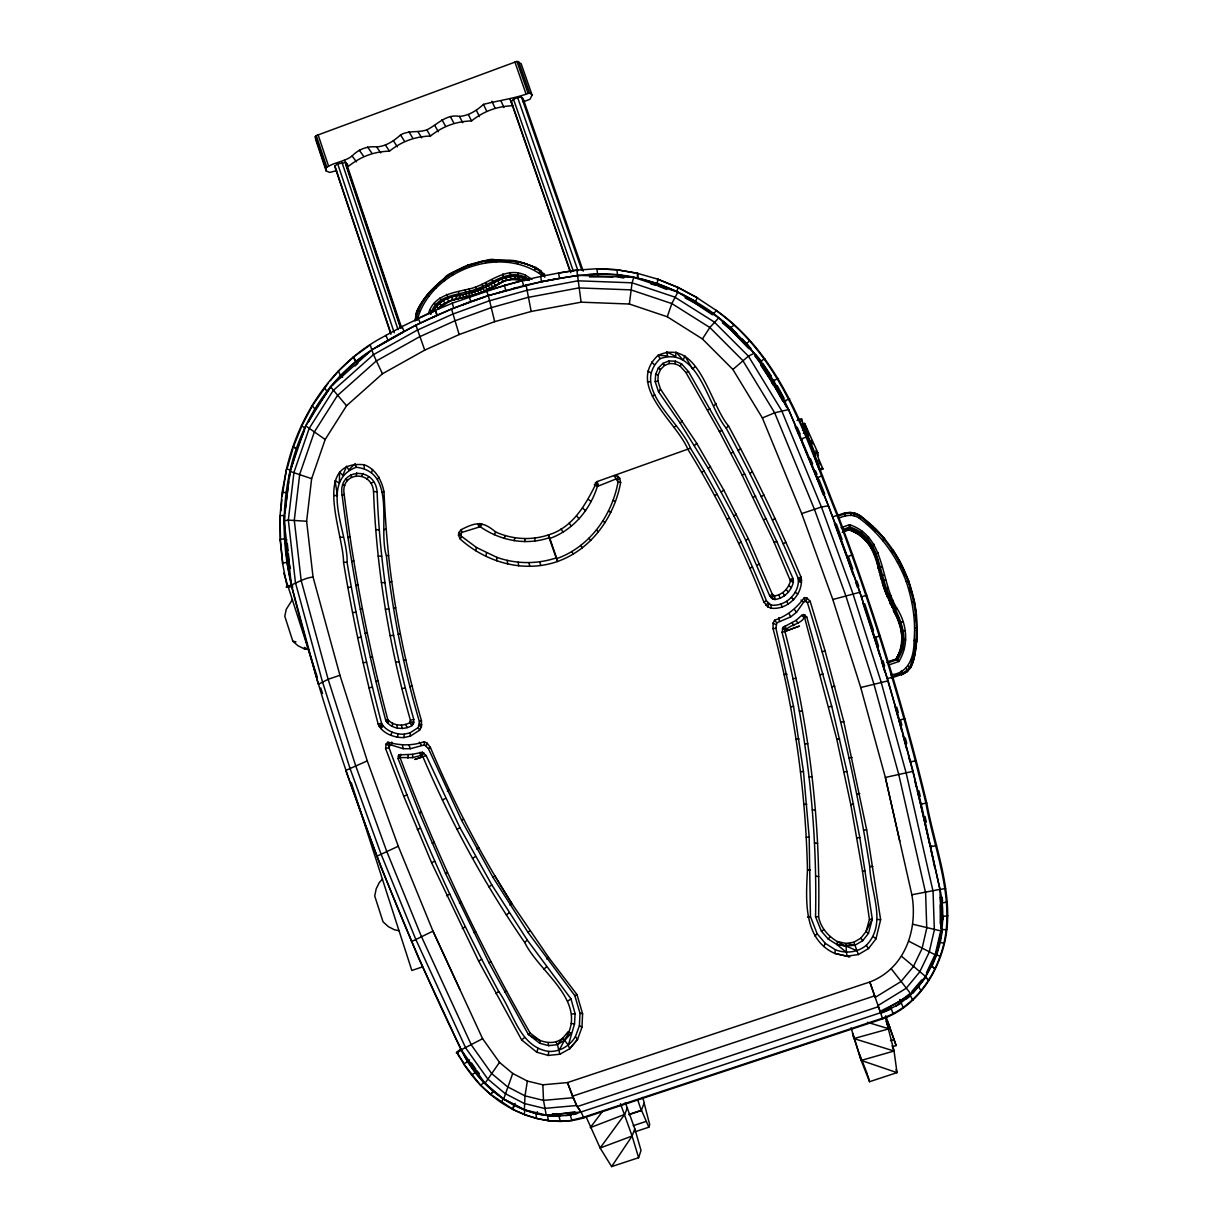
<?xml version="1.0" encoding="UTF-8"?>
<svg xmlns="http://www.w3.org/2000/svg" width="1228" height="1228" viewBox="0 0 1228 1228"><rect width="100%" height="100%" fill="white"/><g stroke="black" fill="none" stroke-linecap="round" stroke-linejoin="round"><path stroke-width="1.5" d="M815.53 916.794C817.587 821.01 806.151 725.073 782.052 632.374L783.05 627.339L796.082 620.355L801.73 615.305L803.818 614.553L806.765 617.039L831.74 706.3L846.936 771.445L859.8 837.45L872.294 919.081L868.518 933.295L862.731 940.679L854.934 945.238L845.985 946.051L836.759 944.409L828.255 939.098L821.363 931.146L815.53 916.794L818.585 916.794C821.44 931.331 833.075 940.541 845.985 946.051L845.831 943.426L837.573 941.523L836.759 944.409L846.445 952.329L847.074 956.182L858.403 954.555L868.518 948.553L875.978 938.883L880.63 919.711L866.692 829.959L843.805 721.68L825.093 650.886L810.158 601.26L806.903 597.959L804.355 597.622C796.496 608.075 787.209 615.965 774.546 620.247L773.103 623.133L773.041 628.675C793.841 707.42 805.599 788.545 807.471 869.992C805.982 899.08 802.774 938.99 834.733 953.419C854.765 957.947 854.872 958.101 834.733 953.419L835.378 949.781L825.293 943.35L817.173 933.802L810.449 916.579L809.191 837.189L803.465 771.537L793.549 706.453L775.912 628.229L776.817 622.826L790.678 616.886L796.496 612.327L803.711 602.058L805.046 601.091L807.364 602.534C834.533 688.862 855.44 777.155 869.746 866.523C870.499 892.05 887.46 923.824 866.293 945.314C857.62 952.56 845.77 953.788 835.378 949.781M818.585 916.794C820.749 820.734 809.037 724.52 784.938 631.53C788.038 624.039 803.051 625.021 805.169 615.028M887.061 662.414L895.964 659.359C910.838 637.393 894.782 614.123 886.079 593.538C876.577 570.728 877.483 538.417 849.3 529.775L842.239 532.231M898.297 655.153L899.111 654.585C910.27 632.758 894.552 612.281 886.8 592.556C877.498 572.325 879.831 545.401 858.572 532.599L858.05 533.98M771.092 608.167L767.669 606.785L763.755 601.812C742.971 548.947 717.766 497.785 687.926 449.433C676.321 421.296 625.681 385.853 658.101 355.291C698.901 337.316 709.462 403.628 728.542 425.993C755.113 475.098 779.197 525.553 800.963 576.976C804.233 593.446 787.839 610.377 771.092 608.167L771.123 605.051L766.533 601.075C745.749 548.01 720.36 496.757 690.458 448.22C680.281 421.189 629.933 387.925 660.096 358.683C698.609 345.252 707.804 406.56 726.147 428.05C752.626 476.971 776.572 527.226 798.246 578.449C799.935 592.894 785.705 606.893 771.123 605.051M559.83 1054.223L557.451 1044.644L568.196 1031.627L571.097 1033.255L564.619 1040.101L557.451 1044.644L548.64 1045.657L539.706 1043.263L528.24 1034.298L488.974 962.767L445.488 873.43L419.439 813.074L398.072 758.597L398.854 754.882L412.623 754.299L422.401 752.227L426.147 755.558L459.963 827.703L491.829 884.912L527.319 940.111L570.989 998.871L575.103 1013.653L574.52 1024.029L568.318 1045.243L569.639 1048.819L559.83 1054.223L548.348 1055.451L536.759 1052.227L521.639 1039.886L478.659 961.156L431.596 862.747L403.72 796.235L385.592 748.543L386.114 743.999L387.848 742.188C400.113 745.565 411.933 746.041 424.182 741.697L427.022 743.078L430.368 747.361C453.239 801.546 480.301 853.951 511.876 903.593L548.563 957.349L576.976 994.573L582.594 1013.76L581.965 1027.268L577.59 1039.333L569.639 1048.819L577.59 1039.333L575.41 1036.662L579.416 1025.626L579.984 1013.269L574.842 995.678L527.994 932.39L492.996 877.391L461.651 820.411L428.403 748.589L424.489 744.92L410.305 748.712L403.137 748.681L391.471 745.074L389.89 745.135L388.984 747.652C419.638 831.433 456.325 912.987 498.706 991.487C513.457 1011.995 519.26 1046.947 548.655 1051.414C559.722 1052.012 569.731 1045.995 575.41 1036.662M574.888 1111.816L560.091 1113.934L560.045 1116.191L548.548 1115.822M496.695 560.843L496.818 557.343L476.449 547.473L461.406 536.252L460.669 534.671L461.789 532.43L480.24 526.735C500.042 540.566 525.968 545.769 549.085 537.741L557.466 561.503C591.359 549.484 614.322 517.095 620.647 482.497L619.679 478.183L617.868 476.31L614.031 475.589L618.068 481.975C611.928 515.56 589.624 546.951 556.775 558.617L557.466 561.503C523.972 573.246 486.165 562.409 460.316 539.153L458.474 535.193L458.75 532.599L461.283 529.621C476.142 522.007 482.635 521.01 495.636 531.985C512.137 539.445 531.187 540.673 548.425 534.917C573.768 527.365 586.524 502.881 597.069 481.591L690.458 448.22M890.622 674.755C908.904 673.681 914.215 656.044 914.062 640.463C915.888 620.524 912.542 600.569 906.249 581.658C896.854 556.668 880.844 534.318 859.385 518.308C853.076 513.55 845.017 515.376 838.402 518.354M891.543 677.948L902.319 674.249L901.413 671.041L902.319 674.249L900.999 673.773L901.49 674.694C915.382 670.135 914.43 652.897 916.671 641.308C918.958 615.335 913.463 589.041 902.058 565.663C892.249 546.23 878.112 529.053 860.613 516.067C853.721 510.679 844.557 512.168 837.22 515.699M404.012 737.567L410.49 736.048L419.623 730.169L421.419 727.007L421.465 720.744C408.939 677.211 398.993 632.896 392.699 588.012C387.956 556.084 385.454 523.865 383.98 491.63C381.57 480.194 375.768 468.942 364.163 464.752C310.991 459.548 343.779 534.61 343.533 562.317C352.467 616.748 364.148 670.718 378.147 724.059C382.184 733.515 394.311 737.89 404.012 737.567L404.181 734.221L410.014 732.855L418.241 727.575L419.393 721.68C403.598 667.479 392.453 611.928 386.406 555.793C377.748 528.761 397.289 471.644 356.166 467.3C318.605 481.253 348.368 534.026 347.063 562.27C355.997 616.487 367.632 670.227 381.601 723.369C385.653 730.998 395.907 734.528 404.181 734.221M940.264 923.778L940.31 904.929M940.356 897.085L941.707 915.459L941.016 928.644L942.597 929.135M457.23 1052.396L461.283 1049.955C481.591 1093.58 532.292 1127.887 581.059 1112L880.537 1012.732C929.995 996.246 950.733 937.348 940.003 889.532L921.2 804.048L899.449 719.976L874.843 637.424L859.876 592.249C837.68 527.334 812.69 463.355 784.569 400.773C767.761 366.896 743.677 336.625 713.575 313.601L716.477 310.546C784.354 358.591 808.07 441.834 837.895 515.039C873.599 609.011 903.24 705.271 926.756 803.005C935.859 853.015 959.452 905.696 940.51 956.366C930.824 983.797 910.762 1008.986 882.671 1018.841L583.822 1117.833C555.808 1126.444 525.093 1118.386 501.239 1102.544C486.334 1092.398 473.609 1079.289 463.862 1064.123C463.109 1059.38 451.72 1051.736 461.16 1049.633L456.263 1052.887L461.221 1049.817C389.061 901.306 331.468 745.764 291.466 585.526C282.609 548.179 281.412 508.883 289.962 471.368L290.176 470.017C301.413 421.634 329.841 376.474 372.207 349.627C408.571 327.17 447.483 308.781 488.176 295.641L526.091 285.003C562.577 277.39 600.431 268.917 637.532 278.05C665.407 284.374 691.333 297.314 714.42 314.015M793.365 582.302L792.966 578.495L776.802 541.456L744.721 474.085L721.941 430.475L688.57 371.67L681.617 363.948L675.385 361.17L668.876 360.971L662.982 363.35L658.315 368.047L655.629 374.402L655.199 381.647L658.515 391.686L680.189 423.123L708.249 468.528L733.914 515.975L745.81 540.443L769.664 595.749L772.596 598.957L775.021 599.525C784.17 598.282 791.078 591.036 793.365 582.302L790.464 580.921L774.147 542.377L742.111 475.052L719.347 431.427L685.961 372.56L680.082 366.051L674.832 363.718L669.383 363.549L664.517 365.483L660.51 369.505L658.239 374.847L657.886 380.926L660.526 389.153L696.721 443.308L723.768 490.033L748.343 538.77L772.351 594.383L774.515 595.902C782.482 594.812 788.468 588.519 790.464 580.921M810.204 444.72L806.351 432.195L803.373 433.346M539.706 1043.263L540.09 1040.592L530.189 1033.101L528.24 1034.298C538.263 1040.96 552.278 1046.839 562.915 1038.013L564.619 1040.101C589.547 1001.741 539.982 973.42 524.663 942.444C484.569 884.206 450.645 821.854 422.939 756.816L420.436 755.527L412.639 757.661L400.036 757.538L398.072 758.597M943.15 919.603L943.365 915.781L941.707 915.459M417.121 320.385C430.153 270.513 499.996 244.357 541.809 275.272L544.204 274.197L544.802 274.903M801.393 420.82L801.531 418.717L797.064 420.436M915.75 640.11L915.551 643.165L915.75 641.968M908.244 665.714L910.362 667.971C916.564 655.829 916.625 641.553 917.193 628.229L914.568 627.708M342.136 495.191C337.393 467.914 375.215 465.75 377.103 491.937C379.989 568.902 392.53 645.421 413.805 719.439L413.468 723.722L411.948 725.641C403.797 730.522 390.335 729.064 385.669 720.191C366.205 646.25 351.622 571.051 342.136 495.191L344.178 494.408C340.171 471.659 371.685 469.572 373.542 491.4C376.459 568.81 389.03 645.759 410.413 720.191L409.676 722.693C402.876 726.7 392.699 725.702 387.726 719.439C368.246 645.498 353.664 570.283 344.178 494.408M544.204 274.197L536.007 267.504L522.514 262.853L508.776 260.244L494.976 259.737L481.422 261.318L468.329 264.941L468.804 267.059M805.338 431.151L801.531 418.717M524.77 541.655L525.001 538.678M548.348 1055.451L548.655 1051.414M657.348 283.607L657.686 279.17L678.209 287.49L697.75 298.005L677.702 287.352L657.686 279.17M527.595 280.383L524.632 278.587L525.569 275.256C505.046 265.432 488.299 284.973 469.065 288.994C453.47 292.586 433.852 295.165 428.572 313.171M285.019 510.894L288.611 481.836M280.859 510.787L281.841 499.842M282.164 496.204L286.538 468.927C299.448 413.299 334.292 361.631 385.976 335.459L387.956 340.217M392.331 726.208L392.622 723.169M407.911 758.106L408.233 754.698M506.888 262.424C509.359 255.716 536.268 267.474 541.471 271.158L539.491 272.693M524.77 1110.219L524.31 1114.533L537.035 1118.493M629.365 304.022L632.067 282.808L633.801 277.374L677.871 292.095L718.779 317.822L754.253 353.234L788.652 409.569L828.424 505.798L859.876 592.249L888.166 680.819L913.095 771.307L939.973 889.364L911.867 894.767C918.053 929.673 905.097 968.493 869.808 981.986L567.459 1082.574L542.837 1084.8L527.365 1081.054L512.721 1073.456L499.489 1062.389L482.604 1038.688L432.977 931.131L398.286 846.245L367.264 760.899L339.926 675.262L313.033 577.006L306.632 521.255L311.636 478.674L325.174 439.486L346.542 405.747L382.461 373.772L424.719 350.133L459.149 334.553L494.684 321.659L531.171 311.467L581.105 302.18L629.365 304.022L667.264 316.763L702.431 338.959L732.886 369.474L762.373 417.965L801.7 513.596L832.814 599.51L860.736 687.526L885.357 777.447L911.867 894.767M339.926 675.262L328.122 679.299L318.359 684.334L291.466 585.526L284.128 520.779L289.962 471.368L305.726 425.886L330.501 386.743L372.207 349.627L415.908 325.128L451.551 308.98L488.176 295.641L486.672 290.683L522.714 280.537L504.401 285.341L505.721 290.376M391.471 745.074L391.824 742.065M486.027 556.376L486.441 553.014M479.242 526.413L479.626 523.496M896.379 660.28L895.964 659.359C904.99 644.239 902.948 625.052 893.431 610.7L896.762 608.09C879.908 580.491 885.864 536.774 849.561 524.694L841.088 527.656M900.83 650.072L896.425 660.342L896.762 658.822C905.834 643.595 903.793 624.284 894.199 609.825M356.35 475.528L356.734 472.719M902.058 645.053L901.567 648.353L900.784 647.678M888.581 665.039L898.85 661.508L897.499 659.636C913.755 635.567 894.721 611.329 886.462 588.565C878.358 565.847 877.375 535.347 849.745 527.058L842.561 529.636M854.151 515.791L854.473 513.12L860.613 516.067L876.255 529.621L885.004 539.338L883.178 541.011M457.077 1052.135L463.724 1063.847L480.608 1085.399L483.786 1082.528M887.783 661.907L896.762 658.822L898.85 661.508C909.15 645.084 907.124 623.931 896.762 608.09M712.424 314.782L696 303.746L696.307 301.858L682.108 294.244M527.365 1081.054L525.001 1095.867L524.371 1109.759L546.23 1115.101L581.059 1112L583.822 1117.833M913.509 655.353L910.608 666.405M939.85 943.887L936.795 954.57L935.398 953.665L940.402 932.282M942.275 930.993L940.356 942.106L938.852 941.415M518.001 272.984L517.663 276.638L524.632 278.587M289.301 478.076L289.992 474.33M913.663 655.399C912.926 661.508 910.961 667.771 906.31 672.023L907.17 671.578M914.323 651.93L914.998 648.476M543.574 1114.947L536.958 1113.765L537.373 1111.693M475.773 550.697L476.449 547.473M514.21 540.719L514.839 537.772M674.832 363.718L675.385 361.17M517.694 264.143L518.446 261.948M843.774 530.926L849.3 529.775C865.464 535.822 876.853 551.648 878.266 568.717L878.941 567.566C877.866 554.642 871.036 542.469 860.951 534.41L861.872 531.049M676.781 291.45L678.209 287.49M882.671 1018.841L880.537 1012.732L910.961 994.097L925.544 976.475L935.828 955.138L941.369 931.039L940.003 889.532L945.606 888.427M430.736 314.414C435.894 293.569 460.193 295.549 476.387 289.056C493.456 283.177 511.569 266.23 529.329 279.984M397.319 737.307L398.148 734.006M524.371 1109.759L503.664 1098.999L512.721 1073.456M400.896 754.176L400.036 757.538C435.725 852.785 479.319 945.023 530.189 1033.101M806.059 601.229L806.903 597.959M336.564 170.615L329.749 172.457L326.111 170.907L315.673 139.654L315.289 136.692L316.271 135.602L516.911 61.4L521.148 63.687L532.092 95.016L530.066 99.222L523.174 101.893M426.269 745.764L427.022 743.078M803.818 614.553L836.805 739.287L850.835 804.831L862.486 871.159L869.424 919.496L866.016 931.561L860.828 938.161L853.859 942.26L845.831 943.426L854.934 945.238L858.403 954.555M616.947 479.503L617.868 476.31M772.596 598.957L772.934 595.181M290.683 470.57L296.9 448.849L304.529 430M287.398 467.653L292.878 448.696M421.45 755.496L422.401 752.227M513.734 1105.353L512.536 1109.298L524.909 1114.61M371.593 472.458L372.529 469.48M496.143 262.024C495.605 254.227 473.056 266.077 468.329 264.941C459.441 268.548 450.922 273.03 443.385 279.002C430.828 290.054 416.86 303.592 415.049 320.938L415.555 320.554C422.493 289.041 454.483 266.384 485.26 261.165C504.954 259.998 532.553 259.108 544.864 277.221M450.615 300.584L444.168 303.592L438.826 308.428L450.615 300.584L478.997 293.385L492.996 287.413L505.782 280.122L518.109 279.002M387.634 723.399L388.524 720.729M869.9 544.664L860.675 535.009L849.3 529.775L849.561 524.694L849.761 528.362L860.951 534.41M586.493 1117.664L600.124 1148.011L611.605 1166.6L638.606 1157.712L641.031 1150.482L634.799 1128.778L625.328 1102.606M634.753 1131.863L648.86 1127.197L649.704 1124.695L644.132 1103.02M479.626 526.459L480.593 523.635M536.759 1052.227L538.033 1048.451M860.414 535.776L860.675 535.009L849.116 528.961L849.3 529.775M667.264 316.763L671.839 303.577L677.871 292.095M504.247 538.432L505.245 535.592M430.368 314.291L431.581 310.853L429.662 309.978M436.385 288.012C433.837 282.762 409.354 317.238 417.351 316.901M853.767 531.571L854.258 530.174L857.129 531.785M860.076 517.556L860.613 516.067L859.385 518.308M611.605 1166.6L632.098 1136.023L634.799 1128.778M460.316 539.153L461.406 536.252M628.889 1114.717L641.308 1110.603L644.286 1102.621L642.536 1097.402M534.825 269.561L536.007 267.504M485.428 260.704L485.505 262.93M296.9 448.849L293.369 446.977L301.198 427.482M926.449 972.791L934.738 955.307M931.545 966.421L935.368 968.892L932.006 966.375L936.12 956.259M862.056 536.958L862.609 535.592M517.663 276.638C500.487 274.535 487.593 289.24 471.245 292.417C459.349 296.669 444.659 294.904 436.416 306.432L438.642 309.226C437.398 301.244 482.343 293.63 452.027 299.847M556.775 558.617L549.898 538.447C573.138 530.097 590.161 509.681 597.361 486.441L615.412 479.227M695.57 301.505L697.12 297.79L716.477 310.546M620.493 1103.742L632.098 1136.023L600.124 1148.011L624.668 1114.41L627.447 1107.687M865.771 540.458L866.354 539.123M872.862 526.213L872.248 527.641L868.181 524.279M748.834 348.66L730.767 329.871L731.489 328.26L722.954 321.137M869.102 544.434L869.7 543.129M515.131 1103.435L512.982 1109.298L490.693 1094.378L480.639 1085.199M390.688 735.311L392.162 732.195M871.987 548.793L872.601 547.519M361.799 476.126L363.104 473.455M767.669 606.785L768.974 604.176M494.285 534.702L495.636 531.985M868.549 536.989L866.983 539.967M895.964 659.359L900.769 649.934L900.093 650.579M874.382 553.475L875.011 552.232M823.712 946.404L825.293 943.35M883.316 539.353L884.006 538.002M301.919 425.717L312.311 405.777L327.999 383.443M897.499 659.636L896.762 658.822L902.687 647.524L901.598 647.064M308.596 421.864L315.381 409.016L329.902 388.432M559.154 1050.293L564.542 1040.147L571.097 1033.255M503.127 1098.983L501.531 1102.452M876.239 558.448L876.899 557.22M431.581 310.853L432.855 311.805L436.416 306.432M896.762 658.822L898.328 655.998M877.56 563.545L878.22 562.363M746.455 345.743L747.345 344.224L742.065 338.897M879.202 572.309L879.877 571.189M893.8 551.234L893.032 552.493L892.065 551.188M880.215 575.886L880.89 574.781M771.276 598.021L773.011 595.304M881.259 579.447L881.934 578.373M505.598 280.675L512.751 278.756M503.664 1098.999L485.014 1083.296L499.489 1062.389M423.906 752.887L420.851 756.816M702.431 338.959L709.83 327.508L718.779 317.822M386.82 722.448L388.186 720.36M883.546 586.539L884.252 585.51M432.855 311.805C438.166 302.011 448.42 296.086 459.456 295.534L461.528 298.404M901.245 566.829L902.058 565.663M680.082 366.051L681.617 363.948M886.079 593.538L886.8 592.556M828.255 939.098L829.975 936.764M912.818 993.268L925.897 977.227L924.73 975.815M911.836 991.503L921.691 979.944M786.826 407.696L773.471 382.276L760.746 363.273L761.79 361.861L755.773 354.508M291.589 587.076L292.755 587.782M602.718 1111.125L590.238 1127.657L624.668 1114.41M871.987 546.675L874.106 544.234M480.24 526.735L482.113 524.325M874.658 531.524L876.255 529.621M888.842 600.477L889.579 599.54M658.515 391.686L660.526 389.153M377.472 479.273L379.114 477.216M493.119 1091.339L490.555 1094.532L493.334 1091.093L485.198 1083.495M909.472 668.446L910.915 667.295M907.799 582.072L908.659 581.013L899.71 561.303L892.817 549.914L890.822 551.311M890.331 603.9L891.083 602.994M330.301 380.711L338.375 371.132L353.679 356.887L370.227 344.884L373.45 354.662L382.461 373.772M891.85 607.323L892.602 606.432M332.389 385.531L341.077 375.369L356.289 361.416L368.293 352.774M292.433 599.51L286.262 609.288L284.789 616.272L292.817 641.216L297.99 645.759L303.884 648.645L308.919 649.612L304.36 647.432M773.471 382.276L774.638 380.956M680.189 423.123L682.308 420.759M382.507 878.972L379.237 882.625L376.213 888.826L374.709 895.949L383.029 921.814L388.355 926.633L394.418 929.78L399.192 930.717M583.254 271.158L523.097 98.608L521.532 97.196L517.617 97.472L513.504 99.268L511.324 101.648L570.805 272.662M326.111 170.907L325.773 168.082C333.356 162.188 344.393 162.065 352.129 155.971C358.469 149.279 367.494 145.856 376.674 146.93C385.945 146.239 393.85 141.051 400.543 134.942C408.694 130.153 418.165 132.87 426.837 129.876C437.506 124.581 446.224 113.774 459.487 116.399C468.82 115.708 476.771 110.505 483.494 104.365C498.721 100.481 514.686 98.501 529.59 92.975L532.092 95.016M730.506 327.769L734.114 325.098M896.21 615.197L897.008 614.368M784.554 402.523L785.751 401.264M617.684 480.255L619.679 478.183M389.169 746.087L390.105 745.12M871.358 547.964L871.926 547.381L875.011 553.582M694.879 366.727L692.623 369.045L684.794 355.782L683.29 360.264L675.861 351.914L675.768 356.473L666.574 351.745L667.664 355.936L658.101 355.291L660.096 358.683M765.888 605.22L767.853 603.209M460.454 1049.633L461.314 1048.758L460.684 1049.602M694.511 445.534L696.721 443.308M898.482 620.002L899.28 619.204M380.757 728.572L383.213 726.116M543.82 969.337L546.399 966.835M458.305 1051.828L459.732 1050.431M546.813 959.037L548.563 957.349M366.742 478.843L368.983 476.71M802.483 439.302L801.224 440.484L795.161 426.684M900.231 625.052L901.045 624.284M713.836 405.731L716.17 403.551M814.839 935.966L817.173 933.802M708.249 468.528L710.551 466.41M915.428 614.276L916.349 613.432M355.046 365.944L357.793 363.427L353.188 357.026L355.659 361.523M732.886 369.474L748.42 356.151L754.253 353.234M527.994 932.39L529.79 930.763M901.398 630.225L902.212 629.488M524.663 942.444L527.319 940.111M875.748 554.258L878.312 552.508M726.147 428.05L728.542 425.993M483.847 1082.221L475.297 1072.197L476.94 1070.77L479.35 1073.61M823.405 494.976L817.142 479.027L818.431 477.922M510.065 905.159L511.876 903.593L494.869 875.886L492.996 877.391M901.966 635.444L902.795 634.753M721.389 492.014L723.768 490.033M746.271 343.702L749.556 341.016L750.508 341.384M386.16 721.373L387.925 719.915M344.224 160.331L348.629 166.179C360.756 156.57 373.987 151.612 389.476 151.136C401.633 141.496 414.911 136.538 430.429 136.047C442.633 126.392 455.956 121.418 471.521 120.912C483.755 111.226 497.11 106.253 512.721 105.746L509.973 99.238M738.166 450.676L740.607 448.696M901.935 640.648L902.764 639.988M521.639 1039.886L524.494 1037.614M916.364 630.624L917.301 629.887M906.525 998.886L910.47 995.755L909.518 993.928L900.4 1001.066L881.75 1010.521M390.903 334.277L335.229 167.822L334.906 165.964L337.669 163.785L345.636 162.695L400.942 327.646M506.35 914.952L509.129 912.772M475.297 1072.197L467.699 1061.299L469.449 1059.948M901.306 645.728L902.135 645.099M476.863 849.131L478.751 847.704M749.894 473.547L752.38 471.675M947.479 901.981L941.953 902.979M733.914 515.975L736.386 514.164M475.343 1072.535L471.629 1074.93M523.143 280.444C513.811 277.528 503.188 279.754 495.728 286.032L493.871 283.069C502.973 275.256 516.604 274.151 527.15 279.6M461.651 820.411L463.555 819.045M947.924 915.796L942.582 916.395M761.314 496.711L763.862 494.93M488.944 886.923L491.829 884.912M495.759 993.544L498.706 991.487M468.329 264.941C464.522 269.408 442.019 273.337 444.475 280.767M568.104 1000.866L570.989 998.871M915.32 646.742L916.241 646.112M447.376 791.277L449.31 789.972M745.81 540.443L748.343 538.77M760.639 361.324L764.353 358.883L765.351 359.297M772.412 520.15L775.021 518.446M379.559 727.068L382.461 725.18M890.622 601.935L893.278 600.385M478.659 961.156L481.683 959.221M472.488 858.403L475.42 856.545M467.807 1061.637L463.724 1063.847M946.911 929.627L941.876 929.657M428.403 748.589L430.368 747.361M902.104 673.19C914.86 668.063 913.494 652.083 915.904 641.001C917.73 620.708 914.353 600.385 907.968 581.12C900.523 562.27 890.116 544.541 875.779 530.112C866.845 523.097 857.819 510.08 844.741 513.933L844.311 513.212L850.605 512.444L850.881 515.207M853.138 574.934L847.074 557.558L848.456 556.698L852.708 568.917M821.363 931.146L823.804 929.642M901.49 674.694L907.768 670.933L906.049 668.216M504.631 992.178L506.581 990.996M783.203 543.82L785.859 542.208M377.503 346.71L402.938 332.174M488.974 962.767L490.939 961.601M895.58 1006.407L901.275 1003.046L900.4 1001.066M462.281 928.568L465.351 926.772M757.047 565.325L759.671 563.805M888.611 597.13L891.313 595.734M936.55 845.601L930.977 846.629M773.44 380.434L778.475 378.546M459.41 903.363L461.36 902.242M482.604 1038.688L461.221 1049.817L418.594 958.086L380.327 865.571L345.728 770.447L367.264 760.899M445.488 873.43L447.468 872.31M432.179 843.314L434.129 842.224M456.939 829.391L459.963 827.703M385.546 335.582L402.093 326.571L404.012 331.33M652.314 396.076L654.739 394.741M419.439 813.074L421.404 811.984M485.474 290.407L504.309 280.905M738.719 543.421L741.251 542.039M784.569 400.773L789.727 398.916M798.246 578.449L800.963 576.976M446.578 895.765L449.709 894.076M376.781 856.269L398.286 846.245M801.331 438.933L806.458 436.999M897.514 562.424L899.71 561.303M893.431 610.7L900.339 623.118L899.495 623.026M574.842 995.678L576.976 994.573M944.378 943.211L939.712 942.49M401.694 326.694L435.265 310.454L437.429 315.274L432.456 317.576M769.664 595.749L772.351 594.383M673.758 427.19L676.229 425.947M817.341 477.661L822.468 475.743M442.356 799.981L445.472 798.461M431.596 862.747L434.773 861.212M378.961 726.04L382.077 724.551M411.503 941.646L432.977 931.131L459.947 989.599M420.344 323.025L418.119 318.328L434.865 310.531L452.272 303.224L453.761 308.121M832.722 516.881L837.895 515.039M419.393 721.68L421.465 720.744M807.364 602.534L810.158 601.26M701.541 472.181L704.089 471.015M926.756 803.005L921.2 804.048M370.656 483.356L373.634 482.051M417.305 829.545L420.513 828.148M762.373 417.965L774.668 412.808L788.652 409.569M714.558 495.437L717.137 494.362M847.427 556.606L852.646 554.856M889.886 602.856L893.355 608.812M850.835 804.831L853.537 803.711M422.939 756.816L414.818 759.426L426.147 755.558M879.816 655.721L874.336 637.961L875.825 637.378L878.557 646.281M403.72 796.235L406.975 794.946M726.93 519.183L729.57 518.155M478.997 293.385L484.676 291.174L482.742 288.258L471.245 292.417L473.256 295.303L478.997 293.385L475.558 286.845M707.528 409.983L710.106 408.97M288.15 586.155L286.109 586.984L292.863 585.971L288.15 586.155L291.773 586.339M882.732 580.844L885.603 579.923M451.873 303.301L504.8 285.249M462.787 304.82L469.618 302.18M815.806 450.783L818.017 455.941L817.817 452.61L804.616 423.43L803.296 423.952L815.131 453.654L815.346 456.969M815.131 453.654L817.817 452.61M809.743 443.216L819.03 469.142L820.289 470.002L822.96 468.973L817.096 455.112M802.513 430.245L805.491 429.109M888.305 587.874L884.789 590.039L887.445 597.023L888.182 596.056L883.085 581.934L882.395 582.993L884.789 590.039L889.87 601.014M784.938 631.53L799.459 626.08L782.052 632.374M719.347 431.427L721.941 430.475M730.86 453.117L733.454 452.15M742.111 475.052L744.721 474.085M861.457 596.793L866.738 595.166M409.86 686.682L411.979 685.899M385.669 720.191L387.726 719.439M753.071 497.233L755.696 496.296M801.7 513.596L821.44 507.01L828.424 505.798M370.365 657.471L372.422 656.734M375.952 681.509L378.009 680.788M837.603 516.313L844.71 513.841L845.509 515.867L844.741 513.933M842.669 530.849L849.761 528.362L852.754 529.575M763.755 519.644L766.379 518.738M774.147 542.377L776.802 541.456M887.476 662.997L897.468 659.559M891.359 676.981L902.135 673.266M470.831 301.535L469.142 296.639L487.071 290.591M473.056 300.937L483.464 297.391M365.176 633.464L367.233 632.773M422.478 966.881L411.841 970.488L351.331 782.773M685.961 372.56L688.57 371.67M881.213 575.886L884.145 575.103M749.832 568.057L752.534 567.152M790.31 579.386L792.966 578.495M940.51 956.366L936.243 954.816M351.73 561.534L353.787 560.858M572.417 1096.236L874.658 995.847L880.537 1012.732L878.035 1005.532L906.187 988.279L919.68 971.993L929.197 952.237L934.339 929.964L933.065 891.405L906.172 773.072L881.213 682.384L852.923 593.646L821.44 507.01L781.637 410.582L748.42 356.151L714.159 321.92L674.648 297.038L632.067 282.808L577.928 280.813L526.52 290.407L488.974 300.937L452.38 314.245L416.937 330.317L373.45 354.662L333.156 390.55L309.195 428.372L293.968 472.335L288.334 520.104L295.457 582.686L322.427 681.693L349.873 768.007L381.018 854.013L415.878 939.589L465.734 1048.021L487.762 1079.013L505.03 1093.519L524.202 1103.465L544.418 1108.408L576.638 1105.522L581.059 1112L577.206 1106.612L572.417 1096.236L567.459 1082.574L576.638 1105.522M577.206 1106.612L878.45 1006.684M629.058 1114.303L641.461 1110.204L648.86 1127.197M355.859 585.495L357.901 584.82M360.326 609.472L362.383 608.796M633.249 1125.677L645.636 1121.578M890.453 1040.699L894.045 1039.502L896.133 1045.565L892.541 1046.747M851.05 1027.821L861.181 1060.424L869.531 1081.699L897.008 1072.643L894.061 1051.03L885.235 1016.83M916.226 760.715L910.7 761.82M874.843 637.424L880.169 635.951M347.954 537.526L350.011 536.882M906.249 581.658L908.659 581.013L914.43 601.889L916.441 615.074L913.847 614.875M832.814 599.51L859.876 592.249M398.194 634.415L400.343 633.771M497.432 292.985L506.212 290.361M822.161 651.746L825.093 650.886M313.033 577.006C303.5 578.142 295.748 583.76 287.06 586.585L290.284 586.815M894.061 1051.03L853.874 1038.566L852.539 1033.162L861.181 1060.424L894.061 1051.03L892.127 1045.734M633.801 277.374L577.774 275.333L541.41 281.657L488.33 295.595L494.684 321.659M878.941 567.566L881.919 567.014M853.874 1038.566L889.011 1028.818L886.217 1021.389M393.513 608.213L395.646 607.63M655.199 381.647L657.886 380.926M763.755 601.812L766.533 601.075M887.491 678.501L892.894 677.15M513.304 288.488L516.865 287.552M597.529 273.921L596.961 268.717L617.239 269.761L637.7 273.337L637.946 278.157M385.592 748.543L388.984 747.652M913.095 771.307L885.357 777.447L899.786 841.226M860.736 687.526L888.166 680.819M473.624 932.589L475.85 932.021M463.401 297.514L466.778 296.685M573.154 1114.563L576.792 1113.673M831.801 686.851L834.779 686.114M541.41 281.657L540.75 276.423L522.314 280.629L523.481 285.725M458.474 535.193L460.669 534.671M496.818 557.343C515.837 564.097 536.82 564.312 555.977 557.988M389.583 581.98L391.732 581.473M904.898 718.748L899.449 719.976M410.413 720.191L413.805 719.439M338.375 371.132L340.417 375.415M435.265 310.454L436.922 315.289M286.876 562.27L282.532 563.222L287.245 587.26M558.571 273.046L577.145 270.068L558.571 273.046L559.523 278.234M386.406 555.793L388.555 555.348M798.584 579.693L801.546 579.079M806.765 617.039L803.987 617.623L801.73 615.305M807.517 917.178L810.449 916.579M378.147 724.059L381.601 723.369M903.317 621.69L900.308 622.228M820.504 674.632L823.297 674.08M840.766 722.264L843.805 721.68M540.366 276.515L558.909 272.969M541.87 281.642L556.345 278.894M793.042 678.777L795.974 678.209M828.946 706.837L831.74 706.3M383.98 529.621L386.129 529.222M836.805 739.287L839.645 738.765M844.112 771.951L846.936 771.445M401.894 688.601L405.317 688.018M284.128 520.779L288.334 520.104L306.632 521.255M856.96 837.91L859.8 837.45M368.999 687.818L372.468 687.266M773.041 628.675L775.912 628.229M862.486 871.159L865.341 870.729M284.389 538.831L280.137 539.46L282.747 563.928L280.398 540.151L280.076 515.637L282.179 492.014L286.538 468.927L290.176 470.017M869.424 919.496L872.294 919.081L866.016 931.561L868.518 933.295M381.831 491.937L383.98 491.63M849.07 757.952L852.14 757.522M403.521 660.188L405.777 659.881M571.788 1014.098L575.103 1013.653M363.104 662.706L366.619 662.276M799.428 711.227L802.421 710.859M395.616 662.168L399.054 661.754M784.139 674.586L787.041 674.233M911.882 602.027L914.43 601.889M911.636 761.514L910.009 761.698L908.551 756.264M617.239 269.761L596.701 268.778M565.694 1115.592L571.327 1115.009L571.266 1112.706M357.64 637.608L361.139 637.255M790.632 706.729L793.549 706.453M856.668 793.917L859.769 793.626M573.031 1097.725L543.513 1100.38L525.001 1095.867L507.44 1086.749L491.584 1073.472L471.399 1045.089L421.557 936.826L386.728 851.372L355.583 765.474L328.122 679.299L301.152 580.43L294.29 520.227L299.709 474.254L314.337 431.98L337.408 395.585L376.167 361.063L419.255 336.933L454.391 321.015L490.647 307.844L527.871 297.437L578.802 287.92L630.9 289.869L671.839 303.577L709.83 327.508L742.756 360.464L774.668 412.808L814.348 509.083L845.754 595.565L873.952 684.165L898.819 774.714L925.605 892.833L926.756 928.153L922.059 948.569L913.325 966.651L900.984 981.571L875.196 997.382L869.808 981.986L874.658 995.847M390.09 635.674L393.574 635.383M796.082 739.118L799.029 738.903M589.517 276.929L612.925 276.899M352.543 612.496L356.059 612.25M587.122 274.688L597.867 273.936L617.884 274.826L632.466 277.252M596.961 268.717L576.853 270.145L581.105 302.18M804.785 743.938L807.809 743.769M801.7 580.276L798.676 580.445L798.522 579.509M790.433 579.892L793.303 579.754M324.545 387.541L326.771 391.302M800.518 771.675L803.465 771.537M863.56 830.097L866.692 829.959M347.831 587.398L351.377 587.245M284.159 515.468L280.076 515.637L280.398 540.151M385.346 609.134L388.862 609.011M922.09 803.649L920.447 803.695L917.27 790.924M803.895 804.371L806.857 804.325M343.533 562.317L347.063 562.27M809.098 776.833L812.153 776.833M806.213 837.174L809.191 837.189M869.746 866.523L872.908 866.554M381.371 582.579L384.886 582.625M339.603 537.265L343.165 537.311M931.837 846.092L930.164 846.061L920.862 805.537M284.696 532.445L287.214 563.115L289.378 563.161M552.539 1113.735L560.091 1113.934M807.471 869.992L810.449 870.099M512.383 279.339L522.821 280.613M880.537 576.976L882.287 580.261M378.163 556.038L381.693 556.238M333.909 495.467L337.485 495.667L335.06 480.685L339.373 483.049L339.588 472.105L342.858 475.405L346.572 466.149L348.737 469.91L355.168 463.585L356.166 467.3M812.337 809.851L815.423 810.05M902.273 630.532L905.389 630.793M877.421 919.45L880.63 919.711M284.743 539.645L286.907 539.844M375.737 529.56L379.268 529.897M286.047 492.428L282.501 492.551M637.7 273.337L616.947 269.792L617.515 274.765M941.078 902.104L942.782 902.288M647.325 381.54L650.426 381.923M804.862 601.213L806.228 601.398M814.517 842.945L817.618 843.36M312.311 405.777L314.752 408.847M373.542 491.4L377.103 491.937M941.369 931.039L912.818 924.254M620.155 277.436L623.778 278.019M303.884 648.645L308.52 649.412M655.629 374.402L658.239 374.847M836.759 944.409L846.092 946.036L857.037 950.81M798.645 581.673L801.654 582.241M579.984 1013.269L582.594 1013.76M815.622 876.071L818.738 876.685M618.068 481.975L620.647 482.497M571.25 1023.369L574.52 1024.029M292.817 641.216L295.963 641.845M790.494 580.414L793.426 581.044M417.351 310.469L419.07 311.482M902.718 638.913L905.742 639.957M289.962 471.368L311.636 478.674M419.638 724.152L421.864 724.704M413.928 722.187L410.29 721.91L413.468 723.722M549.208 1120.842L536.314 1118.324L536.083 1113.673M650.794 283.914L656.182 285.433M639.757 278.679L657.855 283.791L675.615 290.99M658.116 279.247L637.363 273.307L637.532 278.05M911.314 662.015L913.248 661.8L910.715 660.449M914.062 640.463L916.671 641.308M867.444 1022.31L889.011 1028.818M561.196 1121.456L548.348 1120.611L547.534 1115.623M536.958 1113.765L525.492 1110.25L505.046 1099.735M572.801 1120.443L560.26 1121.179L558.924 1115.914M861.181 1060.424L897.008 1072.643L895.995 1069.741M901.444 631.269L902.35 631.606M666.758 289.486L657.978 285.94L657.855 283.791M849.761 528.362L861.411 533.152M935.828 955.138L908.889 941.277M342.858 484.86L344.792 485.705M613.002 500.318L615.428 501.408M782.236 628.813L786.626 630.21L785.152 625.819M647.831 371.178L650.917 372.744M458.75 532.599L460.761 533.627M296.332 448.45L293.369 446.977M773.103 623.133L775.896 624.622M685.101 297.913L696 303.746M594.275 484.661L597.361 486.441M386.114 743.999L389.199 745.841M608.489 510.986L610.776 512.398M525.569 275.256L531.985 279.324M579.416 1025.626L581.965 1027.268M795.145 592.218L797.77 593.938M821.685 468.129L822.96 468.973M658.315 368.047L660.51 369.505M325.174 439.486L305.726 425.886M419.362 725.579L421.419 727.007M801.04 600.062L803.711 602.058M902.687 647.524L904.376 648.798M524.755 277.114L529.145 280.444M398.102 756.064L400.036 757.538L398.854 754.882M493.334 1091.093L499.151 1095.499M925.544 976.475L901.613 956.336M434.159 303.347L437.076 305.818M788.652 585.464L791.292 587.537M301.443 425.517L304.605 428.019M588.258 499.274L591.129 501.561M602.933 520.948L605.051 522.683M715.74 310.254C783.479 358.469 807.088 441.742 836.959 514.931C872.709 609.057 902.411 705.471 925.943 803.373C934.953 853.322 958.592 905.88 939.988 956.535C930.456 983.781 910.316 1008.541 882.456 1018.212L582.824 1117.465L571.803 1120.105L570.16 1114.702M722.34 322.826L730.767 329.871M427.59 294.889L429.063 296.286M873.108 936.457L875.978 938.883M870.713 526.781L873.369 529.084M930.732 965.208L932.006 966.375M783.05 627.339L785.337 629.519M582.855 508.192L585.556 510.787M651.607 362.03L654.278 364.655M731.489 328.26L736.769 333.571M921.368 990.981L918.36 986.759M595.073 483.141L597.668 485.843M791.415 597.437L793.626 599.74M925.513 977.089L928.89 980.466L925.897 977.227M346.542 405.747L330.501 386.743M774.546 620.247L776.817 622.826M576.623 515.975L579.094 518.861M442.341 301.075L439.854 298.051M786.196 589.517L788.468 592.188M341.077 375.369L342.643 377.257M596.547 529.897L598.343 532.077M910.961 994.097L891.298 968.8M747.345 344.224L750.968 348.629M754.79 355.966L760.746 363.273M345.974 478.797L347.401 480.608M439.532 303.193L441.727 306.002M409.676 722.693L411.948 725.641M443.001 300.476L445.181 303.316M446.792 298.327L448.957 301.182M860.828 938.161L862.731 940.679M450.86 296.762L452.994 299.632M589.026 538.248L590.714 540.52M564.542 1040.147L568.318 1045.243M352.129 155.971L356.458 161.866M455.097 295.825L457.2 298.696M794.409 609.472L796.496 612.327M662.982 363.35L664.517 365.483M359.251 150.169L363.503 156.125M462.419 294.858L464.476 297.729M461.283 1049.955L485.014 1083.296M465.381 294.106L467.423 296.992M595.734 482.42L597.944 485.551M419.331 742.203L421.465 745.227M569.147 523.097L571.358 526.229M468.329 293.292L470.339 296.194M367.632 147.084L371.808 153.07M471.583 1063.034L475.865 1069.235M796.082 620.355L797.939 623.056M387.848 742.188L389.89 745.135M866.293 945.314L868.518 948.553M474.161 291.481L476.142 294.382M376.674 146.93L380.757 152.917M762.864 363.457L771.414 376.182M760.853 365.391L773.517 384.303L782.681 401.065M771.43 382.261L773.533 385.408L773.517 384.303M479.902 289.409L481.852 292.325M385.469 145.119L389.476 151.136M448.466 297.729L446.501 294.306M485.567 287.06L487.47 289.992M393.405 140.76L397.319 146.823M917.623 985.439L918.667 987.066M488.345 285.786L490.233 288.733M491.123 284.466L492.996 287.413M400.543 134.942L404.38 141.066M497.447 280.491L499.274 283.468M786.641 601.444L788.33 604.191M408.955 131.841L412.7 137.996M501.331 278.48L503.127 281.473M418.011 131.688L421.68 137.843M505.46 277.083L507.241 280.076M912.849 1000.283L910.209 995.294M493.871 283.069L491.906 279.662M580.813 545.416L582.272 547.903M509.758 276.3L511.508 279.309M426.837 129.876L430.429 136.047M561.058 528.854L562.992 532.184M514.133 276.162L515.852 279.17M518.554 276.684L520.242 279.692M434.804 125.502L438.304 131.718M462.096 1051.306L467.699 1061.299M782.865 592.663L784.615 595.795M522.913 277.835L524.586 280.828M777.201 385.653L784.047 398.133M441.957 119.669L445.38 125.962M792.275 622.811L793.825 625.681M487.501 286.185L485.705 282.686M450.384 116.568L453.731 122.877M418.241 727.575L419.623 730.169M555.962 1041.851L557.451 1044.644M459.487 116.399L462.741 122.723M405.608 724.382L407.266 727.605M483.617 287.889L481.929 284.328M468.359 114.572L471.521 120.912M789.097 613.662L790.678 616.886M476.326 110.198L479.411 116.583M483.494 104.365L486.503 110.812M453.301 274.611L452.457 272.677M491.952 101.249L494.884 107.726M571.895 551.464L573.077 554.12M797.156 427.206L800.195 434.113M501.085 101.064L503.91 107.557M899.694 999.515L900.891 1002.278M903.424 571.91L904.882 575.303M809.191 435.326L804.616 423.43M811.386 440.484L812.859 443.907M901.06 1002.462L903.409 1008.05M549.898 538.447L548.425 534.917L549.085 537.741M801.945 442.249L817.142 479.027M424.719 350.133L415.908 325.128M810.449 458.612L812.629 463.877M815.53 470.907L816.973 474.407M818.232 459.625L820.304 464.721M470.339 292.694L469.065 288.994M819.122 479.703L824.709 493.932M859.677 1054.499L867.275 1073.963M597.069 481.591L598.481 485.214M890.515 1006.853L891.313 1008.94L880.752 1013.376L880 1011.258M887.737 1022.018L890.131 1028.296L885.726 1015.771M807.395 436.017L808.715 439.501M810.05 443.001L814.686 455.22M896.133 1045.565L887.859 1022.325M466.287 293.86L465.12 290.146M809.743 441.834L820.289 470.002M891.114 1008.295L893.293 1014.267M836.345 523.957L842.07 539.46M834.441 523.42L847.074 557.558M409.108 745.411L410.305 748.712M853.859 942.26L854.934 945.238M781.069 604.053L782.144 607.077M890.008 1027.974L894.045 1039.502M459.149 334.553L451.551 308.98M856.975 581.12L858.802 586.355M855.563 581.888L857.39 587.107M518.6 61.523L529.59 92.975M516.911 61.4L527.902 92.883M514.839 61.907L525.83 93.389M521.532 97.196L581.842 270.191M517.617 97.472L577.974 270.728M513.504 99.268L573.154 270.651M511.355 102.507L570.13 271.526M459.456 295.534L458.474 291.773M778.844 594.674L780.026 598.113M884.421 586.708L885.495 589.916M401.679 328.029L346.434 163.263L345.943 165.32L400.435 327.861M341.998 162.48L397.995 329.58M337.669 163.785L394.234 332.757M334.906 165.964L390.734 332.849M318.067 134.681L328.567 166.102M316.271 135.602L326.755 167.008M637.731 1099.92L641.308 1110.603M315.289 136.692L325.773 168.082M864.788 603.869L873.492 630.317M862.762 602.81L874.336 637.961M421.066 757.476L419.869 752.319M283.775 573.184L317.254 677.073M320.784 688.002L322.55 693.467M882.963 660.541L884.605 665.883M881.458 661.048L884.743 671.716M401.341 725.241L402.354 728.588M632.098 1136.023L638.606 1157.712M909.38 587.383L910.961 592.679M896.747 707.144L898.313 712.547M895.197 707.512L898.297 718.273M539.706 561.871L540.734 565.479M913.156 601.52L913.525 602.81M879.048 568.84L881.305 577.006M546.23 1115.101L543.513 1100.38L542.837 1084.8M900.385 719.746L901.859 725.195M905.282 737.905L906.74 743.354M898.804 720.068L901.736 730.936M902.703 734.544L906.602 749.034M503.802 277.681L502.805 273.89M867.966 1075.728L869.531 1081.699M350.809 474.561L351.469 477.063M918.912 790.817L920.279 796.312M914.553 779.964L916.364 787.271M597.867 273.936L598.45 276.285M531.171 311.467L526.091 285.003M925.052 816.559L926.326 822.1M930.563 847.919L932.512 857.19M933.295 860.905L934.861 868.319M617.884 274.826L618.344 277.129M529.007 562.7L529.759 566.369M804.355 597.622L805.046 601.091M668.876 360.971L669.383 363.549M289.731 564.941L290.437 568.503M287.214 563.115L290.714 580.982M478.091 523.681L478.628 526.474M548.087 1042.725L548.64 1045.657M402.508 745.365L403.137 748.681M778.798 617.577L779.458 621.168M461.283 529.621L461.789 532.43M410.014 732.855L410.49 736.048M942.06 897.254L942.551 900.615M774.515 595.902L775.021 599.525M510.633 276.331L510.311 272.524M518.216 562.224L518.676 565.862M396.905 724.827L397.273 728.112M287.291 543.436L288.043 550.604M288.426 554.196L289.194 561.365M507.241 560.367L507.609 564.005M424.182 741.697L424.489 744.92M915.52 615.903L915.842 621.506M846.092 946.036L846.445 952.329M534.825 538.11L534.978 541.057M364.163 464.752L364.179 468.282M284.574 516.236L284.666 528.838M412.623 754.299L412.639 757.661"/></g></svg>
